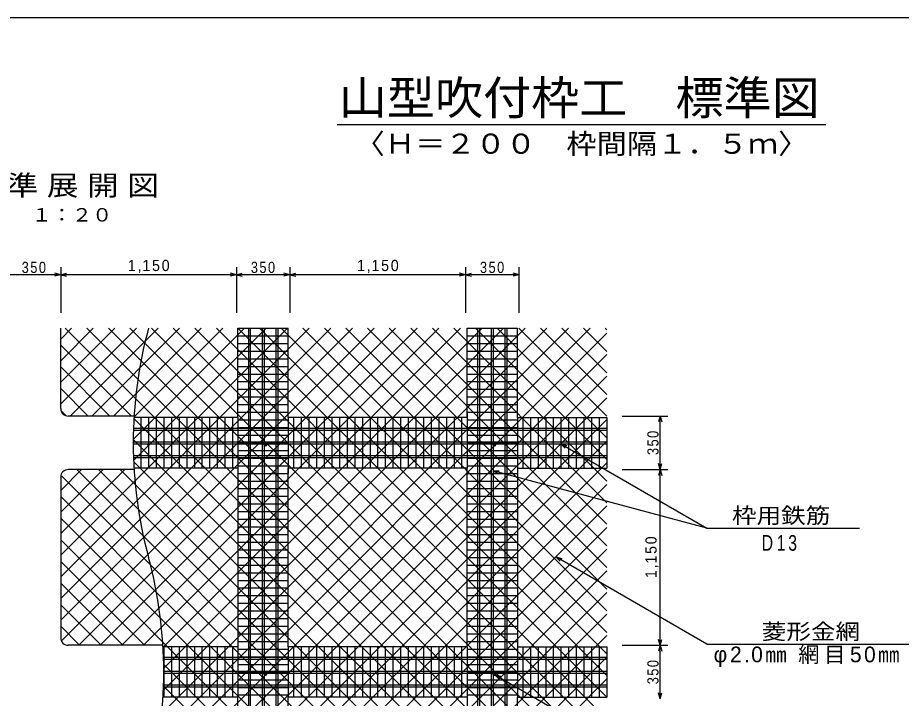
# Model space of a CAD drawing. Units: millimetres at full size, sheet at 1:20; details may follow other scales. Extents: x -7610 to 7610, y -5340 to 5340.
# Drawn here: x -3692 to 2093, y 887 to 5340 of the extents above; entities that cross this region are included whole.
import ezdxf
from ezdxf.enums import TextEntityAlignment as Align

# ---------------------------------------------------------------- set-up
doc = ezdxf.new("R2010")
doc.units = ezdxf.units.MM
doc.header["$LTSCALE"] = 20
for name, color, linetype in [('0-0_枠', 5, 'Continuous'), ('0-1_菱形金網', 4, 'Continuous'), ('0-2_鉄筋', 2, 'Continuous'), ('0-3_eフレーム', 7, 'Continuous'), ('0-4_主アンカー・補助アンカー', 2, 'Continuous'), ('0-5_分割線', 7, 'Continuous'), ('0-6_寸法', 7, 'Continuous'), ('0-7_名称', 7, 'Continuous'), ('0-F_表題', 3, 'Continuous'), ('3-0', 2, 'Continuous')]:
    doc.layers.add(name, color=color, linetype=linetype)
doc.styles.add('HGPｺﾞｼｯｸE', font='')
doc.styles.add('ＭＳ ゴシック', font='')
doc.styles.get('HGPｺﾞｼｯｸE').set_extended_font_data('HGPｺﾞｼｯｸE')
doc.styles.get('ＭＳ ゴシック').set_extended_font_data('MS Gothic')

msp = doc.modelspace()

# ---------------------------------------------------------------- linework, layer by layer
at = {"layer": '0-0_枠'}
for p, q in [((-3410, 2783.63), (-3410, 3308.63)), ((-2929.65, 2733.63), (-3360, 2733.63)), ((-2929.65, 2383.63), (-3360, 2383.63)), ((-3410, 2333.63), (-3410, 1283.63)), ((-2740.35, 1233.63), (-3360, 1233.63))]:
    msp.add_line(p, q, dxfattribs=at)
for centre, start, end in [((-3360, 2783.63), 180, 270), ((-3360, 2333.63), 90, 180), ((-3360, 1283.63), 180, 270)]:
    msp.add_arc(centre, 50, start, end, dxfattribs=at)
at = {"layer": '0-1_菱形金網'}
for p, q in [((-3410, -156.9), (55.52, 3308.63)), ((-3410, -15.48), (-85.9, 3308.63)), ((-3410, 125.94), (-227.32, 3308.63)), ((-3410, 1398.74), (-1500.11, 3308.63)), ((-3410, 1540.16), (-1641.53, 3308.63)), ((-3410, 1681.58), (-1782.95, 3308.63)), ((-3410, 1823), (-1924.37, 3308.63)), ((-3410, 2812.95), (-2914.32, 3308.63)), ((-3410, 3237.21), (-3338.59, 3308.63)), ((-3410, 2954.37), (-3055.75, 3308.63)), ((-3410, 3095.79), (-3197.17, 3308.63)), ((-3405.16, 1262.16), (-1358.69, 3308.63)), ((-3380.88, 3308.63), (165, -237.25)), ((-3347.9, 2733.63), (-2772.9, 3308.63)), ((-3292.27, 1233.63), (-1217.27, 3308.63)), ((-3239.46, 3308.63), (165, -95.83)), ((-3206.48, 2733.63), (-2631.48, 3308.63)), ((-3150.85, 1233.63), (-1075.85, 3308.63)), ((-3098.04, 3308.63), (165, 45.59)), ((-3065.06, 2733.63), (-2490.06, 3308.63)), ((-3009.42, 1233.63), (-934.42, 3308.63)), ((-2956.61, 3308.63), (165, 187.01)), ((-2934.91, 2580.93), (-2207.22, 3308.63)), ((-2932.62, 2441.81), (-2065.8, 3308.63)), ((-2923.64, 2733.63), (-2348.64, 3308.63)), ((-2868, 1233.63), (-793, 3308.63)), ((-2815.19, 3308.63), (165, 328.43)), ((-2739.59, 1220.62), (-651.58, 3308.63)), ((-2737.46, 939.9), (-368.74, 3308.63)), ((-2735.11, 1083.68), (-510.16, 3308.63)), ((-2673.77, 3308.63), (165, 469.85)), ((-2532.35, 3308.63), (165, 611.28)), ((-2390.93, 3308.63), (165, 752.7)), ((-2249.51, 3308.63), (165, 894.12)), ((-2108.09, 3308.63), (165, 1035.54)), ((-1966.66, 3308.63), (165, 1176.96)), ((-1825.24, 3308.63), (165, 1318.38)), ((-1683.82, 3308.63), (165, 1459.8)), ((-1542.4, 3308.63), (165, 1601.23)), ((-1400.98, 3308.63), (165, 1742.65)), ((-1259.56, 3308.63), (165, 1884.07)), ((-1118.14, 3308.63), (165, 2025.49)), ((-976.72, 3308.63), (165, 2166.91)), ((-835.29, 3308.63), (165, 2308.33)), ((-693.87, 3308.63), (165, 2449.75)), ((-552.45, 3308.63), (165, 2591.18)), ((-411.03, 3308.63), (165, 2732.6)), ((-269.61, 3308.63), (165, 2874.02)), ((-128.19, 3308.63), (165, 3015.44)), ((13.23, 3308.63), (165, 3156.86)), ((154.66, 3308.63), (165, 3298.28)), ((-3375.57, -263.89), (165, 3276.68)), ((-3410, 3196.33), (-2947.3, 2733.63)), ((-3236.63, -266.37), (165, 3135.26)), ((-3410, 3054.91), (-3088.72, 2733.63)), ((-3095.21, -266.37), (165, 2993.84)), ((-3410, 2913.48), (-3230.14, 2733.63)), ((-2953.79, -266.37), (165, 2852.42)), ((-3408.17, 2770.24), (-3373.39, 2735.45)), ((-2934.51, -388.52), (165, 2710.99)), ((-2930.62, 2716.95), (165, -378.67)), ((-2934.92, 2579.83), (165, -520.09)), ((-2933.66, -529.08), (165, 2569.57)), ((-2932.37, 2435.85), (165, -661.52)), ((-3410, -1146.85), (165, 2428.15)), ((-3410, 1964.42), (-2990.8, 2383.63)), ((-3410, 2105.84), (-3132.22, 2383.63)), ((-3410, 2247.26), (-3273.64, 2383.63)), ((-3304.41, 2383.63), (165, -1085.78)), ((-3162.98, 2383.63), (165, -944.36)), ((-3021.56, 2383.63), (165, -802.94)), ((-3402.91, 2340.71), (165, -1227.2)), ((-3410, -1288.27), (165, 2286.73)), ((-3410, 2206.38), (165, -1368.62)), ((-3410, -1429.69), (165, 2145.31)), ((-3410, 2064.96), (165, -1510.04)), ((-3410, -1571.11), (165, 2003.89)), ((-3410, 1923.53), (165, -1651.47)), ((-3410, -1712.53), (165, 1862.47)), ((-3410, 1782.11), (-2861.51, 1233.63)), ((-3322.42, -1766.37), (165, 1721.05)), ((-3410, 1640.69), (-3002.93, 1233.63)), ((-3181, -1766.37), (165, 1579.62)), ((-3410, 1499.27), (-3144.36, 1233.63)), ((-3039.58, -1766.37), (165, 1438.2)), ((-3410, 1357.85), (-3285.78, 1233.63)), ((-2898.15, -1766.37), (165, 1296.78)), ((-2756.73, -1766.37), (165, 1155.36)), ((-2735.42, 1107.53), (165, -1792.89)), ((-2735.52, -1886.59), (165, 1013.94)), ((-2736.46, 967.15), (165, -1934.31))]:
    msp.add_line(p, q, dxfattribs=at)
at = {"layer": '0-2_鉄筋'}
for p, q in [((-2181.5, 3308.63), (-2181.5, -2106.37)), ((-2168.5, 3308.63), (-2168.5, -2106.37)), ((-2091.5, 3308.63), (-2091.5, -2106.37)), ((-2078.5, 3308.63), (-2078.5, -2106.37)), ((-2001.5, 3308.63), (-2001.5, -2106.37)), ((-1988.5, 3308.63), (-1988.5, -2106.37)), ((-681.5, 3308.63), (-681.5, -2106.37)), ((-668.5, 3308.63), (-668.5, -2106.37)), ((-591.5, 3308.63), (-591.5, -2106.37)), ((-578.5, 3308.63), (-578.5, -2106.37)), ((-501.5, 3308.63), (-501.5, -2106.37)), ((-488.5, 3308.63), (-488.5, -2106.37)), ((-2933.78, 2642.13), (165, 2642.13)), ((-2933.37, 2655.13), (165, 2655.13)), ((-2934.99, 2565.13), (165, 2565.13)), ((-2934.99, 2552.13), (165, 2552.13)), ((-2933.78, 2475.13), (165, 2475.13)), ((-2933.37, 2462.13), (165, 2462.13)), ((-2736.63, 1155.13), (165, 1155.13)), ((-2736.22, 1142.13), (165, 1142.13)), ((-2735.01, 1065.13), (165, 1065.13)), ((-2735.01, 1052.13), (165, 1052.13)), ((-2736.63, 962.13), (165, 962.13)), ((-2736.22, 975.13), (165, 975.13))]:
    msp.add_line(p, q, dxfattribs=at)
at = {"layer": '0-3_eフレーム'}
for p, q in [((-2250, 3308.63), (-1920, 3308.63)), ((-2250, 2723.63), (-2250, 3308.63)), ((-750, 3308.63), (-420, 3308.63)), ((-750, 2723.63), (-750, 3308.63)), ((-420, 2723.63), (-420, 3308.63)), ((-2250, 3258.63), (-1920, 3258.63)), ((-750, 3258.63), (-420, 3258.63)), ((-2250, 3208.63), (-1920, 3208.63)), ((-750, 3208.63), (-420, 3208.63)), ((-2250, 3158.63), (-1920, 3158.63)), ((-750, 3158.63), (-420, 3158.63)), ((-2250, 3108.63), (-1920, 3108.63)), ((-750, 3108.63), (-420, 3108.63)), ((-2250, 3058.63), (-1920, 3058.63)), ((-2250, 3008.63), (-1920, 3008.63)), ((-750, 3058.63), (-420, 3058.63)), ((-750, 3008.63), (-420, 3008.63)), ((-2250, 2958.63), (-1920, 2958.63)), ((-750, 2958.63), (-420, 2958.63)), ((-2250, 2908.63), (-1920, 2908.63)), ((-750, 2908.63), (-420, 2908.63)), ((-2250, 2858.63), (-1920, 2858.63)), ((-750, 2858.63), (-420, 2858.63)), ((-2250, 2808.63), (-1920, 2808.63)), ((-750, 2808.63), (-420, 2808.63)), ((-2250, 2723.63), (-2930.24, 2723.63)), ((-2885, 2728), (-2885, 2398)), ((-2835, 2723.63), (-2835, 2393.63)), ((-2785, 2723.63), (-2785, 2393.63)), ((-2735, 2723.63), (-2735, 2393.63)), ((-2685, 2723.63), (-2685, 2393.63)), ((-2635, 2723.63), (-2635, 2393.63)), ((-2585, 2723.63), (-2585, 2393.63)), ((-2535, 2723.63), (-2535, 2393.63)), ((-2485, 2723.63), (-2485, 2393.63)), ((-2435, 2723.63), (-2435, 2393.63)), ((-2385, 2723.63), (-2385, 2393.63)), ((-2335, 2723.63), (-2335, 2393.63)), ((-2285, 2723.63), (-2285, 2393.63)), ((-2250, 2758.63), (-1920, 2758.63)), ((-2250, 2723.63), (-2250, 2358.63)), ((-1920, 2723.63), (-1920, 2358.63)), ((-1885, 2723.63), (-1885, 2393.63)), ((-1885, 2723.63), (-1885, 2393.63)), ((-1835, 2723.63), (-1835, 2393.63)), ((-1785, 2723.63), (-1785, 2393.63)), ((-1735, 2723.63), (-1735, 2393.63)), ((-1685, 2723.63), (-1685, 2393.63)), ((-1635, 2723.63), (-1635, 2393.63)), ((-1585, 2723.63), (-1585, 2393.63)), ((-1535, 2723.63), (-1535, 2393.63)), ((-1485, 2723.63), (-1485, 2393.63)), ((-1435, 2723.63), (-1435, 2393.63)), ((-1385, 2723.63), (-1385, 2393.63)), ((-1335, 2723.63), (-1335, 2393.63)), ((-1285, 2723.63), (-1285, 2393.63)), ((-1235, 2723.63), (-1235, 2393.63)), ((-1185, 2723.63), (-1185, 2393.63)), ((-1135, 2723.63), (-1135, 2393.63)), ((-1085, 2723.63), (-1085, 2393.63)), ((-1035, 2723.63), (-1035, 2393.63)), ((-985, 2723.63), (-985, 2393.63)), ((-935, 2723.63), (-935, 2393.63)), ((-885, 2723.63), (-885, 2393.63)), ((-835, 2723.63), (-835, 2393.63)), ((-785, 2723.63), (-785, 2393.63)), ((-750, 2758.63), (-750, 2393.63)), ((-750, 2758.63), (-420, 2758.63)), ((-420, 2723.63), (-420, 2393.63)), ((-420, 2723.63), (165, 2723.63)), ((-385, 2723.63), (-385, 2393.63)), ((-335, 2723.63), (-335, 2393.63)), ((-285, 2723.63), (-285, 2393.63)), ((-235, 2723.63), (-235, 2393.63)), ((-185, 2723.63), (-185, 2393.63)), ((-135, 2723.63), (-135, 2393.63)), ((-85, 2723.63), (-85, 2393.63)), ((-35, 2723.63), (-35, 2393.63)), ((15, 2723.63), (15, 2393.63)), ((65, 2723.63), (65, 2393.63)), ((115, 2723.63), (115, 2393.63)), ((165, 2723.63), (165, 2393.63)), ((-2250, 2708.63), (-1920, 2708.63)), ((-750, 2708.63), (-420, 2708.63)), ((-2250, 2658.63), (-1920, 2658.63)), ((-2250, 2608.63), (-1920, 2608.63)), ((-750, 2658.63), (-420, 2658.63)), ((-750, 2608.63), (-420, 2608.63)), ((-2250, 2558.63), (-1920, 2558.63)), ((-750, 2558.63), (-420, 2558.63)), ((-2250, 2508.63), (-1920, 2508.63)), ((-750, 2508.63), (-420, 2508.63)), ((-2250, 2458.63), (-1920, 2458.63)), ((-750, 2458.63), (-420, 2458.63)), ((-2250, 2393.63), (-2930.24, 2393.63)), ((-2250, 2408.63), (-1920, 2408.63)), ((-2250, 2393.63), (-2250, 1223.63)), ((-1920, 1223.63), (-1920, 2393.63)), ((-750, 2393.63), (-1920, 2393.63)), ((-750, 2408.63), (-420, 2408.63)), ((-750, 1223.63), (-750, 2393.63)), ((-420, 2393.63), (-420, 1223.63)), ((-420, 2393.63), (165, 2393.63)), ((-2250, 2358.63), (-1920, 2358.63)), ((-750, 2358.63), (-420, 2358.63)), ((-2250, 2308.63), (-1920, 2308.63)), ((-2250, 2258.63), (-1920, 2258.63)), ((-750, 2308.63), (-420, 2308.63)), ((-750, 2258.63), (-420, 2258.63)), ((-2250, 2208.63), (-1920, 2208.63)), ((-750, 2208.63), (-420, 2208.63)), ((-2250, 2158.63), (-1920, 2158.63)), ((-750, 2158.63), (-420, 2158.63)), ((-2250, 2108.63), (-1920, 2108.63)), ((-750, 2108.63), (-420, 2108.63)), ((-2250, 2058.63), (-1920, 2058.63)), ((-750, 2058.63), (-420, 2058.63)), ((-2250, 2008.63), (-1920, 2008.63)), ((-750, 2008.63), (-420, 2008.63)), ((-2250, 1958.63), (-1920, 1958.63)), ((-750, 1958.63), (-420, 1958.63)), ((-2250, 1908.63), (-1920, 1908.63)), ((-2250, 1858.63), (-1920, 1858.63)), ((-750, 1908.63), (-420, 1908.63)), ((-750, 1858.63), (-420, 1858.63)), ((-2250, 1808.63), (-1920, 1808.63)), ((-750, 1808.63), (-420, 1808.63)), ((-2250, 1758.63), (-1920, 1758.63)), ((-750, 1758.63), (-420, 1758.63)), ((-2250, 1708.63), (-1920, 1708.63)), ((-750, 1708.63), (-420, 1708.63)), ((-2250, 1658.63), (-1920, 1658.63)), ((-750, 1658.63), (-420, 1658.63)), ((-2250, 1608.63), (-1920, 1608.63)), ((-750, 1608.63), (-420, 1608.63)), ((-2250, 1558.63), (-1920, 1558.63)), ((-2250, 1508.63), (-1920, 1508.63)), ((-750, 1558.63), (-420, 1558.63)), ((-750, 1508.63), (-420, 1508.63)), ((-2250, 1458.63), (-1920, 1458.63)), ((-750, 1458.63), (-420, 1458.63)), ((-2250, 1408.63), (-1920, 1408.63)), ((-750, 1408.63), (-420, 1408.63)), ((-2250, 1358.63), (-1920, 1358.63)), ((-750, 1358.63), (-420, 1358.63)), ((-2250, 1308.63), (-1920, 1308.63)), ((-750, 1308.63), (-420, 1308.63)), ((-2250, 1223.63), (-2739.76, 1223.63)), ((-2735, 1223.63), (-2735, 893.63)), ((-2685, 1223.63), (-2685, 893.63)), ((-2635, 1223.63), (-2635, 893.63)), ((-2585, 1223.63), (-2585, 893.63)), ((-2535, 1223.63), (-2535, 893.63)), ((-2485, 1223.63), (-2485, 893.63)), ((-2435, 1223.63), (-2435, 893.63)), ((-2385, 1223.63), (-2385, 893.63)), ((-2335, 1223.63), (-2335, 893.63)), ((-2285, 1223.63), (-2285, 893.63)), ((-2250, 1258.63), (-1920, 1258.63)), ((-2250, 1223.63), (-2250, 893.63)), ((-1920, 1223.63), (-1920, 893.63)), ((-750, 1223.63), (-1920, 1223.63)), ((-1885, 1223.63), (-1885, 893.63)), ((-1885, 1223.63), (-1885, 893.63)), ((-1835, 1223.63), (-1835, 893.63)), ((-1785, 1223.63), (-1785, 893.63)), ((-1735, 1223.63), (-1735, 893.63)), ((-1685, 1223.63), (-1685, 893.63)), ((-1635, 1223.63), (-1635, 893.63)), ((-1585, 1223.63), (-1585, 893.63)), ((-1535, 1223.63), (-1535, 893.63)), ((-1485, 1223.63), (-1485, 893.63)), ((-1435, 1223.63), (-1435, 893.63)), ((-1385, 1223.63), (-1385, 893.63)), ((-1335, 1223.63), (-1335, 893.63)), ((-1285, 1223.63), (-1285, 893.63)), ((-1235, 1223.63), (-1235, 893.63)), ((-1185, 1223.63), (-1185, 893.63)), ((-1135, 1223.63), (-1135, 893.63)), ((-1085, 1223.63), (-1085, 893.63)), ((-1035, 1223.63), (-1035, 893.63)), ((-985, 1223.63), (-985, 893.63)), ((-935, 1223.63), (-935, 893.63)), ((-885, 1223.63), (-885, 893.63)), ((-835, 1223.63), (-835, 893.63)), ((-785, 1223.63), (-785, 893.63)), ((-750, 1258.63), (-420, 1258.63)), ((-750, 1223.63), (-750, 893.63)), ((-420, 1223.63), (-420, 893.63)), ((-420, 1223.63), (165, 1223.63)), ((-385, 1223.63), (-385, 893.63)), ((-335, 1223.63), (-335, 893.63)), ((-285, 1223.63), (-285, 893.63)), ((-235, 1223.63), (-235, 893.63)), ((-185, 1223.63), (-185, 893.63)), ((-135, 1223.63), (-135, 893.63)), ((-85, 1223.63), (-85, 893.63)), ((-35, 1223.63), (-35, 893.63)), ((15, 1223.63), (15, 893.63)), ((65, 1223.63), (65, 893.63)), ((115, 1223.63), (115, 893.63)), ((165, 1223.63), (165, 893.63)), ((-2250, 1208.63), (-1920, 1208.63)), ((-2250, 1158.63), (-1920, 1158.63)), ((-750, 1208.63), (-420, 1208.63)), ((-750, 1158.63), (-420, 1158.63)), ((-2250, 1108.63), (-1920, 1108.63)), ((-750, 1108.63), (-420, 1108.63)), ((-2250, 1058.63), (-1920, 1058.63)), ((-750, 1058.63), (-420, 1058.63)), ((-2250, 1008.63), (-1920, 1008.63)), ((-750, 1008.63), (-420, 1008.63)), ((-2250, 958.63), (-1920, 958.63)), ((-750, 958.63), (-420, 958.63)), ((-2250, 893.63), (-2739.76, 893.63)), ((-2250, 908.63), (-1920, 908.63)), ((-2250, -276.37), (-2250, 893.63)), ((-1920, -276.37), (-1920, 893.63)), ((-750, 893.63), (-1920, 893.63)), ((-750, 908.63), (-420, 908.63)), ((-750, 893.63), (-750, -276.37)), ((-420, -276.37), (-420, 893.63)), ((-420, 893.63), (165, 893.63))]:
    msp.add_line(p, q, dxfattribs=at)
msp.add_lwpolyline([(-750, 2723.63), (-1920, 2723.63), (-1920, 3308.63)], dxfattribs=at)
at = {"layer": '0-4_主アンカー・補助アンカー'}
for p, q in [((-2839.69, 2545.4), (-2833.28, 2551.82)), ((-2836.93, 2542.51), (-2830.39, 2549.05)), ((-2078.15, 2541.78), (-2068.15, 2551.77)), ((-2077.39, 2548.2), (-2074.57, 2551.01)), ((-2075.98, 2538.29), (-2064.67, 2549.6)), ((-2072.29, 2536.33), (-2062.7, 2545.91)), ((-1339.69, 2545.4), (-1333.28, 2551.82)), ((-1336.93, 2542.51), (-1330.39, 2549.05)), ((-578.15, 2541.78), (-568.15, 2551.77)), ((-577.39, 2548.2), (-574.57, 2551.01)), ((-575.98, 2538.29), (-564.67, 2549.6)), ((-572.29, 2536.33), (-562.7, 2545.91)), ((-2078.15, 1041.78), (-2068.15, 1051.77)), ((-2077.39, 1048.2), (-2074.57, 1051.01)), ((-2075.98, 1038.29), (-2064.67, 1049.6)), ((-2072.29, 1036.33), (-2062.7, 1045.91)), ((-1339.69, 1045.4), (-1333.28, 1051.82)), ((-1336.93, 1042.51), (-1330.39, 1049.05)), ((-578.15, 1041.78), (-568.15, 1051.77)), ((-577.39, 1048.2), (-574.57, 1051.01)), ((-575.98, 1038.29), (-564.67, 1049.6)), ((-572.29, 1036.33), (-562.7, 1045.91))]:
    msp.add_line(p, q, dxfattribs=at)
for centre, radius in [((-2835, 2547.13), 5), ((-2070.5, 2544.13), 8), ((-1335, 2547.13), 5), ((-570.5, 2544.13), 8), ((-2070.5, 1044.13), 8), ((-1335, 1047.13), 5), ((-570.5, 1044.13), 8)]:
    msp.add_circle(centre, radius, dxfattribs=at)
at = {"layer": '0-5_分割線'}
for centre, start, end in [((-72.5, 2558.63), 164.81071, 195.18929), ((-5597.5, 1058.63), 344.81071, 15.18929)]:
    msp.add_arc(centre, 2862.5, start, end, dxfattribs=at)
at = {"layer": '0-6_寸法'}
for p, q in [((-3410, 3708.63), (-3410, 3408.63)), ((-2260, 3708.63), (-2260, 3408.63)), ((-1910, 3708.63), (-1910, 3408.63)), ((-760, 3708.63), (-760, 3408.63)), ((-410, 3708.63), (-410, 3408.63)), ((-3410, 3658.63), (-3760, 3658.63)), ((-3410, 3658.63), (-3448.64, 3668.98)), ((-3410, 3658.63), (-3448.64, 3648.27)), ((-3410, 3658.63), (-3371.36, 3668.98)), ((-3410, 3658.63), (-3371.36, 3648.27)), ((-2260, 3658.63), (-3410, 3658.63)), ((-2260, 3658.63), (-2298.64, 3668.98)), ((-2260, 3658.63), (-2298.64, 3648.27)), ((-2260, 3658.63), (-2221.36, 3668.98)), ((-2260, 3658.63), (-2221.36, 3648.27)), ((-1910, 3658.63), (-2260, 3658.63)), ((-1910, 3658.63), (-1948.64, 3668.98)), ((-1910, 3658.63), (-1948.64, 3648.27)), ((-1910, 3658.63), (-1871.36, 3668.98)), ((-1910, 3658.63), (-1871.36, 3648.27)), ((-760, 3658.63), (-1910, 3658.63)), ((-760, 3658.63), (-798.64, 3668.98)), ((-760, 3658.63), (-798.64, 3648.27)), ((-760, 3658.63), (-721.36, 3668.98)), ((-760, 3658.63), (-721.36, 3648.27)), ((-410, 3658.63), (-760, 3658.63)), ((-410, 3658.63), (-448.64, 3668.98)), ((-410, 3658.63), (-448.64, 3648.27)), ((265, 2733.63), (565, 2733.63)), ((515, 2733.63), (504.65, 2694.99)), ((515, 2733.63), (525.35, 2694.99)), ((515, 2383.63), (515, 2733.63)), ((265, 2383.63), (565, 2383.63)), ((515, 2383.63), (504.65, 2422.26)), ((515, 2383.63), (504.65, 2344.99)), ((515, 2383.63), (525.35, 2422.26)), ((515, 2383.63), (525.35, 2344.99)), ((515, 1233.63), (515, 2383.63)), ((265, 1233.63), (565, 1233.63)), ((515, 1233.63), (504.65, 1272.26)), ((515, 1233.63), (504.65, 1194.99)), ((515, 1233.63), (525.35, 1272.26)), ((515, 1233.63), (525.35, 1194.99)), ((515, 883.63), (515, 1233.63)), ((515, 883.63), (504.65, 922.26)), ((515, 883.63), (525.35, 922.26))]:
    msp.add_line(p, q, dxfattribs=at)
at = {"layer": '0-7_名称'}
for p, q in [((-135.29, 2552.13), (-107.01, 2523.84)), ((-135.29, 2552.13), (-96.65, 2541.77)), ((-135.29, 2552.13), (819.35, 2000.96)), ((-578.5, 2375.52), (-543.86, 2355.52)), ((-578.5, 2375.52), (-538.5, 2375.52)), ((819.35, 2000.96), (-578.5, 2375.52)), ((819.35, 2000.96), (1819.35, 2000.96)), ((-168.36, 1811.95), (-140.07, 1783.67)), ((-168.36, 1811.95), (-129.72, 1801.6)), ((819.35, 1241.69), (-168.36, 1811.95)), ((819.35, 1241.69), (2160.09, 1241.69)), ((-569, 1042.63), (-540.72, 1014.34)), ((-569, 1042.63), (820.85, 240.19)), ((-569, 1042.63), (-530.36, 1032.27))]:
    msp.add_line(p, q, dxfattribs=at)
at = {"layer": '3-0', "color": 1}
msp.add_line((7610, 5340), (-7610, 5340), dxfattribs=at)
at = {"layer": '3-0', "color": 3}
msp.add_line((1600, 4640), (-1600, 4640), dxfattribs=at)

# ---------------------------------------------------------------- texts
at = {"layer": '0-6_寸法', "color": 3, "char_height": 73.31, "attachment_point": 7, "style": 'HGPｺﾞｼｯｸE'}
for s, insert in [('\\T1.21;\\W0.85;350', (-3665, 3668.63)), ('\\T1.22;\\W0.95;1,150', (-2970, 3668.63)), ('\\T1.21;\\W0.85;350', (-2165, 3668.63)), ('\\T1.22;\\W0.95;1,150', (-1470, 3668.63)), ('\\T1.21;\\W0.85;350', (-665, 3668.63))]:
    msp.add_mtext(s, dxfattribs=dict(at, insert=insert))
at = {"layer": '0-6_寸法', "color": 3, "char_height": 73.31, "attachment_point": 7, "rotation": 90, "style": 'HGPｺﾞｼｯｸE'}
for s, insert in [('\\T1.21;\\W0.85;350', (505, 2478.63)), ('\\T1.22;\\W0.95;1,150', (505, 1673.63)), ('\\T1.21;\\W0.85;350', (505, 978.63))]:
    msp.add_mtext(s, dxfattribs=dict(at, insert=insert))
at = {"layer": '0-7_名称', "color": 2, "style": 'HGPｺﾞｼｯｸE', "width": 1.15}
for s, p in [('枠用鉄筋', (984.42, 2000.96)), ('菱形金網', (1179.72, 1241.69))]:
    msp.add_text(s, height=102.6, dxfattribs=at).set_placement(p, align=Align.BOTTOM_LEFT)
at = {"layer": '0-7_名称', "color": 2, "char_height": 102.6, "attachment_point": 7, "style": 'HGPｺﾞｼｯｸE'}
for s, insert in [('\\T1.32;\\W0.75;D13', (1179.42, 1850.96)), ('\\T1.21;φ2.0㎜\\~網目50㎜', (864.42, 1091.69))]:
    msp.add_mtext(s, dxfattribs=dict(at, insert=insert))
at = {"layer": '0-F_表題', "color": 6, "style": 'HGPｺﾞｼｯｸE', "width": 1.15}
msp.add_text('標 準 展 開 図', height=132, dxfattribs=at).set_placement((-4027.5, 4137.17), align=Align.BOTTOM_LEFT)
at = {"layer": '0-F_表題', "style": 'HGPｺﾞｼｯｸE', "width": 1.1}
msp.add_text('１：２０', height=87.98, dxfattribs=at).set_placement((-3600.53, 3979.95), align=Align.BOTTOM_LEFT)
at = {"layer": '3-0', "color": 6}
for s, height, style, width, p in [('山型吹付枠工\u3000標準図', 219.9, 'ＭＳ ゴシック', 1.05, (-1590, 4640)), (' 〈Ｈ＝２００\u3000枠間隔１．５ｍ〉', 132, 'HGPｺﾞｼｯｸE', 1.1, (-1540, 4410))]:
    msp.add_text(s, height=height, dxfattribs=dict(at, style=style, width=width)).set_placement(p, align=Align.BOTTOM_LEFT)

doc.saveas('drawing.dxf')
